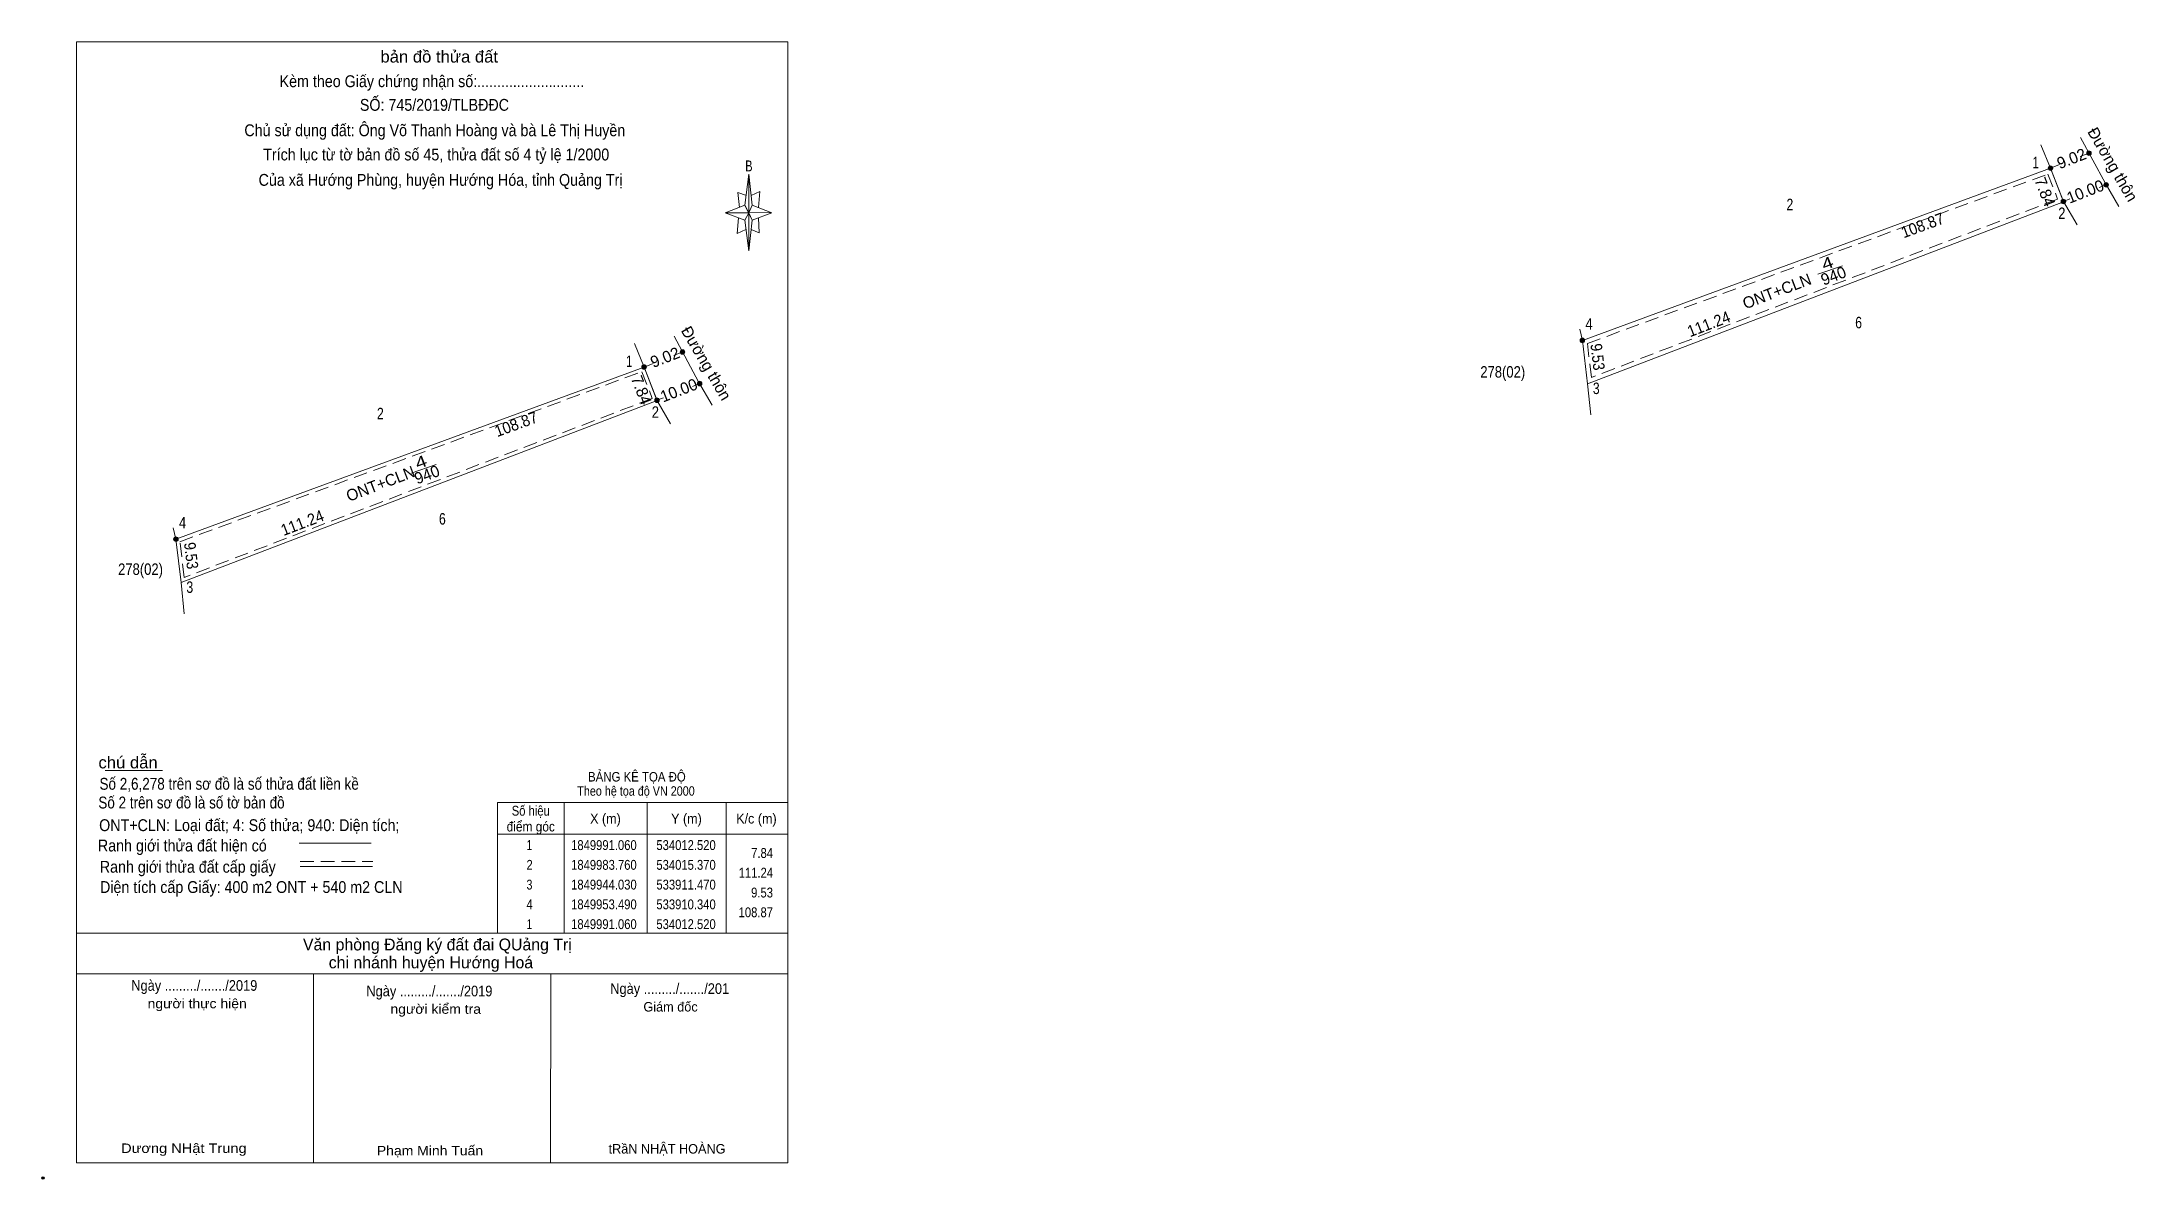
# Model space of a CAD drawing. Header units: metres. Extents: x 533574 to 534031, y 1849770 to 1850019.
import ezdxf
from ezdxf.enums import TextEntityAlignment as Align

# ---------------------------------------------------------------- set-up
doc = ezdxf.new("R2010")
doc.units = ezdxf.units.M
doc.header["$PDMODE"] = 32
doc.header["$PDSIZE"] = 0.5
doc.linetypes.add('MEDIUM_DASHED', pattern=[4.5, 3, -1.5])
for name, color, linetype, lineweight in [('10', 7, 'Continuous', 13), ('12', 7, 'Continuous', 13), ('15', 7, 'Continuous', 13), ('23', 7, 'Continuous', 13), ('61', 7, 'Continuous', 13), ('63', 7, 'Continuous', 13)]:
    doc.layers.add(name, color=color, linetype=linetype, lineweight=lineweight)
doc.layers.add('6', color=7, linetype='Continuous')

msp = doc.modelspace()

# ---------------------------------------------------------------- hatches: boundary and pattern name
at = {"layer": '10'}
for points in [[(533714.453, 1849950.962, 1), (533713.453, 1849950.962, 1)], [(533706.053, 1849947.682, 1), (533705.053, 1849947.682, 1)], [(533718.193, 1849944.062, 1), (533717.193, 1849944.062, 1)], [(533708.873, 1849940.432, 1), (533707.873, 1849940.432, 1)], [(533603.873, 1849910.112, 1), (533602.873, 1849910.112, 1)]]:
    msp.add_hatch(color=256, dxfattribs=at).paths.add_polyline_path(points)
at = {"layer": '15'}
for points in [[(534021.42, 1849994.34, 1), (534020.42, 1849994.34, 1)], [(534013.02, 1849991.06, 1), (534012.02, 1849991.06, 1)], [(534025.16, 1849987.44, 1), (534024.16, 1849987.44, 1)], [(534015.84, 1849983.81, 1), (534014.84, 1849983.81, 1)], [(533910.84, 1849953.49, 1), (533909.84, 1849953.49, 1)]]:
    msp.add_hatch(color=256, dxfattribs=at).paths.add_polyline_path(points)

# ---------------------------------------------------------------- linework, layer by layer
at = {"layer": '10'}
for p, q in [((534010.42, 1849996.16), (534012.52, 1849991.06)), ((533727.58, 1849983.03), (533728.44, 1849989.76)), ((534012.52, 1849991.06), (533910.34, 1849953.49)), ((534015.34, 1849983.81), (534012.52, 1849991.06)), ((534024.42, 1849987.84), (534027.41, 1849982.71)), ((533727.58, 1849979.75), (533723.26, 1849981.3)), ((533729.13, 1849983.03), (533733.44, 1849981.3)), ((534015.37, 1849983.76), (533911.47, 1849944.03)), ((534015.34, 1849983.81), (534018.33, 1849978.68)), ((533729.13, 1849979.75), (533728.44, 1849973.02)), ((533730.68, 1849976.99), (533728.96, 1849977.68)), ((533730.51, 1849980.27), (533730.68, 1849976.99)), ((533909.78, 1849955.95), (533910.34, 1849953.49)), ((533703.45, 1849952.78), (533705.55, 1849947.68)), ((533703.45, 1849952.78), (533705.55, 1849947.68)), ((533703.45, 1849952.78), (533705.55, 1849947.68)), ((533707.54, 1849948.46), (533705.55, 1849947.68)), ((533713.95, 1849950.96), (533712.05, 1849950.22)), ((533708.37, 1849940.43), (533705.55, 1849947.68)), ((533708.37, 1849940.43), (533705.55, 1849947.68)), ((533708.37, 1849940.43), (533705.55, 1849947.68)), ((533717.69, 1849944.06), (533716.15, 1849943.46)), ((533717.45, 1849944.46), (533720.44, 1849939.33)), ((533912.18, 1849937.23), (533911.47, 1849944.03)), ((533708.4, 1849940.38), (533604.5, 1849900.65)), ((533709.79, 1849940.98), (533708.37, 1849940.43)), ((533708.37, 1849940.43), (533711.36, 1849935.3)), ((533708.37, 1849940.43), (533711.36, 1849935.3)), ((533708.37, 1849940.43), (533711.36, 1849935.3)), ((533654.75, 1849924.55), (533660.15, 1849926.39)), ((533602.81, 1849912.57), (533603.37, 1849910.11)), ((533605.21, 1849893.85), (533604.5, 1849900.65)), ((533587.96, 1849859.62), (533600.45, 1849859.62)), ((533688.09, 1849852.62), (533688.09, 1849824.16)), ((533706.21, 1849852.62), (533706.21, 1849824.16)), ((533723.46, 1849852.62), (533723.46, 1849824.16)), ((533630.25, 1849843.78), (533646.02, 1849843.78)), ((533673.6, 1849845.72), (533736.91, 1849845.72)), ((533630.5, 1849838.72), (533646.26, 1849838.72)), ((533581.66, 1849824.16), (533736.91, 1849824.16)), ((533581.66, 1849824.16), (533736.91, 1849824.16)), ((533581.66, 1849774.03), (533581.69, 1849815.27)), ((533581.66, 1849815.26), (533736.91, 1849815.26)), ((533633.41, 1849773.98), (533633.44, 1849815.22)), ((533685.16, 1849773.94), (533685.19, 1849815.19))]:
    msp.add_line(p, q, dxfattribs=at)
at = {"layer": '10', "linetype": 'MEDIUM_DASHED'}
msp.add_line((533630.5, 1849839.79), (533646.36, 1849839.79), dxfattribs=at)
at = {"layer": '10'}
for points in [[(533581.66, 1850018.63), (533736.91, 1850018.63), (533736.91, 1849774.03), (533581.66, 1849774.03)], [(533728.44, 1849989.76), (533729.13, 1849983.03), (533728.44, 1849981.3)], [(534012.52, 1849991.06), (534015.37, 1849983.76), (533911.47, 1849944.03), (533910.34, 1849953.49)], [(533728.44, 1849981.3), (533723.26, 1849981.3), (533727.58, 1849983.03), (533729.13, 1849979.75), (533733.44, 1849981.3), (533728.44, 1849981.48)], [(533728.44, 1849981.3), (533728.44, 1849973.02), (533727.58, 1849979.75)], [(533705.55, 1849947.68), (533708.4, 1849940.38), (533604.5, 1849900.65), (533603.37, 1849910.11)], [(533673.6, 1849852.62), (533736.91, 1849852.62), (533736.91, 1849824.16), (533673.6, 1849824.16)]]:
    msp.add_lwpolyline(points, close=True, dxfattribs=at)
for points in [[(534024.69, 1849987.34), (534024.42, 1849987.84), (534019.08, 1849997.76)], [(533727.92, 1849985.1), (533726.02, 1849985.79), (533726.37, 1849982.51)], [(533728.96, 1849985.1), (533730.85, 1849985.96), (533730.51, 1849982.51)], [(533728.44, 1849981.3), (533727.58, 1849983.03), (533723.26, 1849981.3)], [(533728.44, 1849981.3), (533729.13, 1849979.75), (533733.44, 1849981.3)], [(533726.2, 1849980.27), (533725.85, 1849976.82), (533727.75, 1849977.68)], [(533717.72, 1849943.96), (533717.45, 1849944.46), (533712.11, 1849954.38)], [(533717.72, 1849943.96), (533717.45, 1849944.46), (533712.11, 1849954.38)], [(533703.45, 1849952.78), (533705.55, 1849947.68), (533603.37, 1849910.11)]]:
    msp.add_lwpolyline(points, dxfattribs=at)
at = {"layer": '10', "linetype": 'MEDIUM_DASHED'}
msp.add_lwpolyline([(533705.08, 1849946.65), (533707.35, 1849940.84), (533605.18, 1849901.77), (533604.25, 1849909.57)], close=True, dxfattribs=at)
at = {"layer": '10'}
for centre in [(533713.953, 1849950.962), (533705.553, 1849947.682), (533717.693, 1849944.062), (533708.373, 1849940.432), (533603.373, 1849910.112)]:
    msp.add_circle(centre, 0.5, dxfattribs=at)
at = {"layer": '12'}
msp.add_line((533961.72, 1849967.93), (533967.12, 1849969.77), dxfattribs=at)
at = {"layer": '15', "linetype": 'MEDIUM_DASHED'}
msp.add_lwpolyline([(534011.94, 1849989.78), (534014.07, 1849984.33), (533912.31, 1849945.42), (533911.43, 1849952.82)], close=True, dxfattribs=at)
at = {"layer": '15'}
for centre in [(534020.92, 1849994.34), (534012.52, 1849991.06), (534024.66, 1849987.44), (534015.34, 1849983.81), (533910.34, 1849953.49)]:
    msp.add_circle(centre, 0.5, dxfattribs=at)
at = {"layer": '23'}
for p, q in [((534010.42, 1849996.16), (534012.52, 1849991.06)), ((534010.42, 1849996.16), (534012.52, 1849991.06)), ((534015.34, 1849983.81), (534012.52, 1849991.06)), ((534015.34, 1849983.81), (534012.52, 1849991.06)), ((534015.34, 1849983.81), (534018.33, 1849978.68)), ((534015.34, 1849983.81), (534018.33, 1849978.68))]:
    msp.add_line(p, q, dxfattribs=at)
msp.add_lwpolyline([(534024.69, 1849987.34), (534024.42, 1849987.84), (534019.08, 1849997.76)], dxfattribs=at)
at = {"layer": '6'}
msp.add_point((533574.37, 1849770.72), dxfattribs=at)
at = {"layer": '61'}
msp.add_line((534010.42, 1849996.16), (534012.52, 1849991.06), dxfattribs=at)
at = {"layer": '63'}
for p, q in [((534020.92, 1849994.34), (534019.02, 1849993.6)), ((534014.51, 1849991.84), (534012.52, 1849991.06)), ((534024.66, 1849987.44), (534023.12, 1849986.84)), ((534016.76, 1849984.36), (534015.34, 1849983.81))]:
    msp.add_line(p, q, dxfattribs=at)

# ---------------------------------------------------------------- texts
at = {"layer": '10'}
for s, height, width, p in [('bản đồ thửa đất', 2.588, 1.05, (533660.85, 1850014.12)), ('Kèm theo Giấy chứng nhận số:...........................', 2.588, 0.9, (533659.25, 1850008.75)), ('SỐ: 745/2019/TLBĐĐC', 2.588, 0.9, (533659.805, 1850003.59)), ('Chủ sử dụng đất: Ông Võ Thanh Hoàng và bà Lê Thị Huyền', 2.588, 0.9, (533659.88, 1849998.05)), ('Trích lục từ tờ bản đồ số 45, thửa đất số 4 tỷ lệ 1/2000 ', 2.59, 0.9, (533660.62, 1849992.76)), ('Của xã Hướng Phùng, huyện Hướng Hóa, tỉnh Quảng Trị', 2.588, 0.9, (533661.135, 1849987.22)), ('B', 2.376, 0.75, (533728.435, 1849990.37)), ('2', 2.5, 0.8, (533647.995, 1849936.28)), ('6', 2.5, 0.8, (533661.535, 1849913.3)), ('278(02)', 2.5, 0.85, (533595.655, 1849902.32)), ('BẢNG KÊ TỌA ĐỘ', 2.07, 0.9, (533703.99, 1849857.23)), ('Theo hệ tọa độ VN 2000', 2.07, 0.85, (533703.79, 1849854.13)), ('điểm góc', 2.156, 0.9, (533680.825, 1849846.33)), ('Số hiệu', 2.156, 0.85, (533680.825, 1849849.78)), ('X (m)', 2.156, 0.95, (533697.125, 1849848.06)), ('Y (m)', 2.156, 0.95, (533714.805, 1849848.06)), ('K/c (m)', 2.156, 0.95, (533730.08, 1849848.06)), (' 1', 2.156, 0.75, (533680.215, 1849842.28)), ('1849991.060', 2.156, 0.85, (533696.79, 1849842.28)), ('534012.520', 2.156, 0.85, (533714.72, 1849842.28)), (' 2', 2.156, 0.85, (533680.23, 1849837.97)), ('1849983.760', 2.156, 0.85, (533696.79, 1849837.97)), ('534015.370', 2.156, 0.85, (533714.72, 1849837.97)), (' 3', 2.156, 0.8, (533680.22, 1849833.66)), ('1849944.030', 2.156, 0.85, (533696.79, 1849833.66)), ('533911.470', 2.156, 0.85, (533714.72, 1849833.66)), (' 4', 2.156, 0.85, (533680.225, 1849829.35)), ('1849953.490', 2.156, 0.85, (533696.79, 1849829.35)), ('533910.340', 2.156, 0.85, (533714.72, 1849829.35)), (' 1', 2.156, 0.75, (533680.215, 1849825.03)), ('1849991.060', 2.156, 0.85, (533696.79, 1849825.03)), ('534012.520', 2.156, 0.85, (533714.72, 1849825.03)), ('Ngày ........./......./2019', 2.323, 0.9, (533607.39, 1849811.57)), ('Ngày ........./......./2019', 2.323, 0.9, (533658.7, 1849810.35)), ('Ngày ........./......./201', 2.323, 0.9, (533711.15, 1849810.88)), ('người thực hiện', 2.07, 1.1, (533608.015, 1849807.75)), ('người kiểm tra', 2.07, 1.1, (533660.085, 1849806.55)), ('Dương NHật Trung', 2.07, 1.15, (533605.11, 1849776.18)), ('Phạm Minh Tuấn', 2.07, 1.1, (533658.83, 1849775.66))]:
    msp.add_text(s, height=height, dxfattribs=dict(at, width=width)).set_placement(p, align=Align.CENTER)
for s, rotation, p in [('Đường thôn', 300.236, (533718.045, 1849947.874)), ('9.02', 21.329, (533710.58, 1849948.629)), ('7.84', 291.326, (533703.821, 1849942.185)), ('10.00', 21.28, (533713.596, 1849941.434)), ('ONT+CLN', 20.926, (533648.469, 1849921.048)), ('940', 20.926, (533658.619, 1849923.038))]:
    msp.add_text(s, height=2.5, rotation=rotation, dxfattribs=at).set_placement(p, align=Align.CENTER)
for s, height, width, p in [(' 1', 2.5, 0.75, (533703, 1849947.68)), (' 2', 2.5, 0.85, (533708.81, 1849936.6)), (' 4', 2.5, 0.85, (533605.61, 1849912.46)), (' 3', 2.5, 0.8, (533607.15, 1849898.4)), ('7.84', 2.156, 0.85, (533733.7, 1849840.56)), ('111.24', 2.156, 0.85, (533733.71, 1849836.25)), ('108.87', 2.156, 0.85, (533733.69, 1849827.62)), ('9.53', 2.156, 0.85, (533733.69, 1849831.93))]:
    msp.add_text(s, height=height, dxfattribs=dict(at, width=width)).set_placement(p, align=Align.RIGHT)
for s, rotation, width, p in [('108.87', 20.188, 0.95, (533678.059, 1849934.05)), ('4', 20.926, 1.35, (533657.294, 1849925.785)), ('111.24', 20.926, 0.95, (533631.409, 1849912.518)), ('9.53', 276.812, 0.9, (533605.474, 1849906.363))]:
    msp.add_text(s, height=2.5, rotation=rotation, dxfattribs=dict(at, width=width)).set_placement(p, align=Align.CENTER)
for s, height, width, p in [('chú dẫn', 2.588, 1.05, (533586.47, 1849860.1)), ('Số 2,6,278 trên sơ đồ là số thửa đất liền kề', 2.59, 0.85, (533586.7, 1849855.44)), ('Số 2 trên sơ đồ là số tờ bản đồ', 2.588, 0.85, (533586.45, 1849851.35)), ('ONT+CLN: Loại đất; 4: Số thửa; 940: Diện tích;', 2.588, 0.9, (533586.62, 1849846.41)), ('Ranh giới thửa đất hiện có ', 2.588, 0.9, (533586.35, 1849841.97)), ('Ranh giới thửa đất cấp giấy', 2.588, 0.9, (533586.76, 1849837.33)), ('Diện tích cấp Giấy: 400 m2 ONT + 540 m2 CLN', 2.588, 0.9, (533586.81, 1849832.91))]:
    msp.add_text(s, height=height, dxfattribs=dict(at, width=width)).set_placement(p)
for s, height, p in [(' Văn phòng Đăng ký đất đai QUảng Trị', 2.588, (533659.965, 1849820.38)), ('chi nhánh huyện Hướng Hoá', 2.588, (533659.035, 1849816.47)), ('Giám đốc', 2.07, (533711.335, 1849807.04)), ('tRầN NHẬT HOÀNG', 2.07, (533710.565, 1849776.05))]:
    msp.add_text(s, height=height, dxfattribs=at).set_placement(p, align=Align.CENTER)
at = {"layer": '12', "width": 1.35}
msp.add_text('4', height=2.5, rotation=20.926, dxfattribs=at).set_placement((533964.269, 1849969.167), align=Align.CENTER)
at = {"layer": '12'}
for s, p in [('ONT+CLN', (533953.249, 1849963.048)), ('940', (533965.594, 1849966.42))]:
    msp.add_text(s, height=2.5, rotation=20.926, dxfattribs=at).set_placement(p, align=Align.CENTER)
at = {"layer": '63'}
for s, rotation, p in [('Đường thôn', 300.236, (534025.015, 1849991.254)), ('9.02', 21.329, (534017.555, 1849992.011)), ('7.84', 291.326, (534010.151, 1849985.435)), ('10.00', 21.28, (534020.566, 1849984.814))]:
    msp.add_text(s, height=2.5, rotation=rotation, dxfattribs=at).set_placement(p, align=Align.CENTER)
for s, width, p in [(' 1', 0.75, (534009.97, 1849991.06)), (' 2', 0.85, (534015.78, 1849979.98)), (' 4', 0.85, (533912.58, 1849955.84)), (' 3', 0.8, (533914.12, 1849941.78))]:
    msp.add_text(s, height=2.5, dxfattribs=dict(at, width=width)).set_placement(p, align=Align.RIGHT)
for s, width, p in [('2', 0.8, (533955.645, 1849981.9)), ('6', 0.8, (533970.635, 1849956.13)), ('278(02)', 0.85, (533892.965, 1849945.37))]:
    msp.add_text(s, height=2.5, dxfattribs=dict(at, width=width)).set_placement(p, align=Align.CENTER)
for s, rotation, width, p in [('108.87', 20.188, 0.95, (533985.029, 1849977.43)), ('111.24', 20.926, 0.95, (533938.379, 1849955.898)), ('9.53', 276.812, 0.9, (533912.444, 1849949.743))]:
    msp.add_text(s, height=2.5, rotation=rotation, dxfattribs=dict(at, width=width)).set_placement(p, align=Align.CENTER)

doc.saveas('drawing.dxf')
